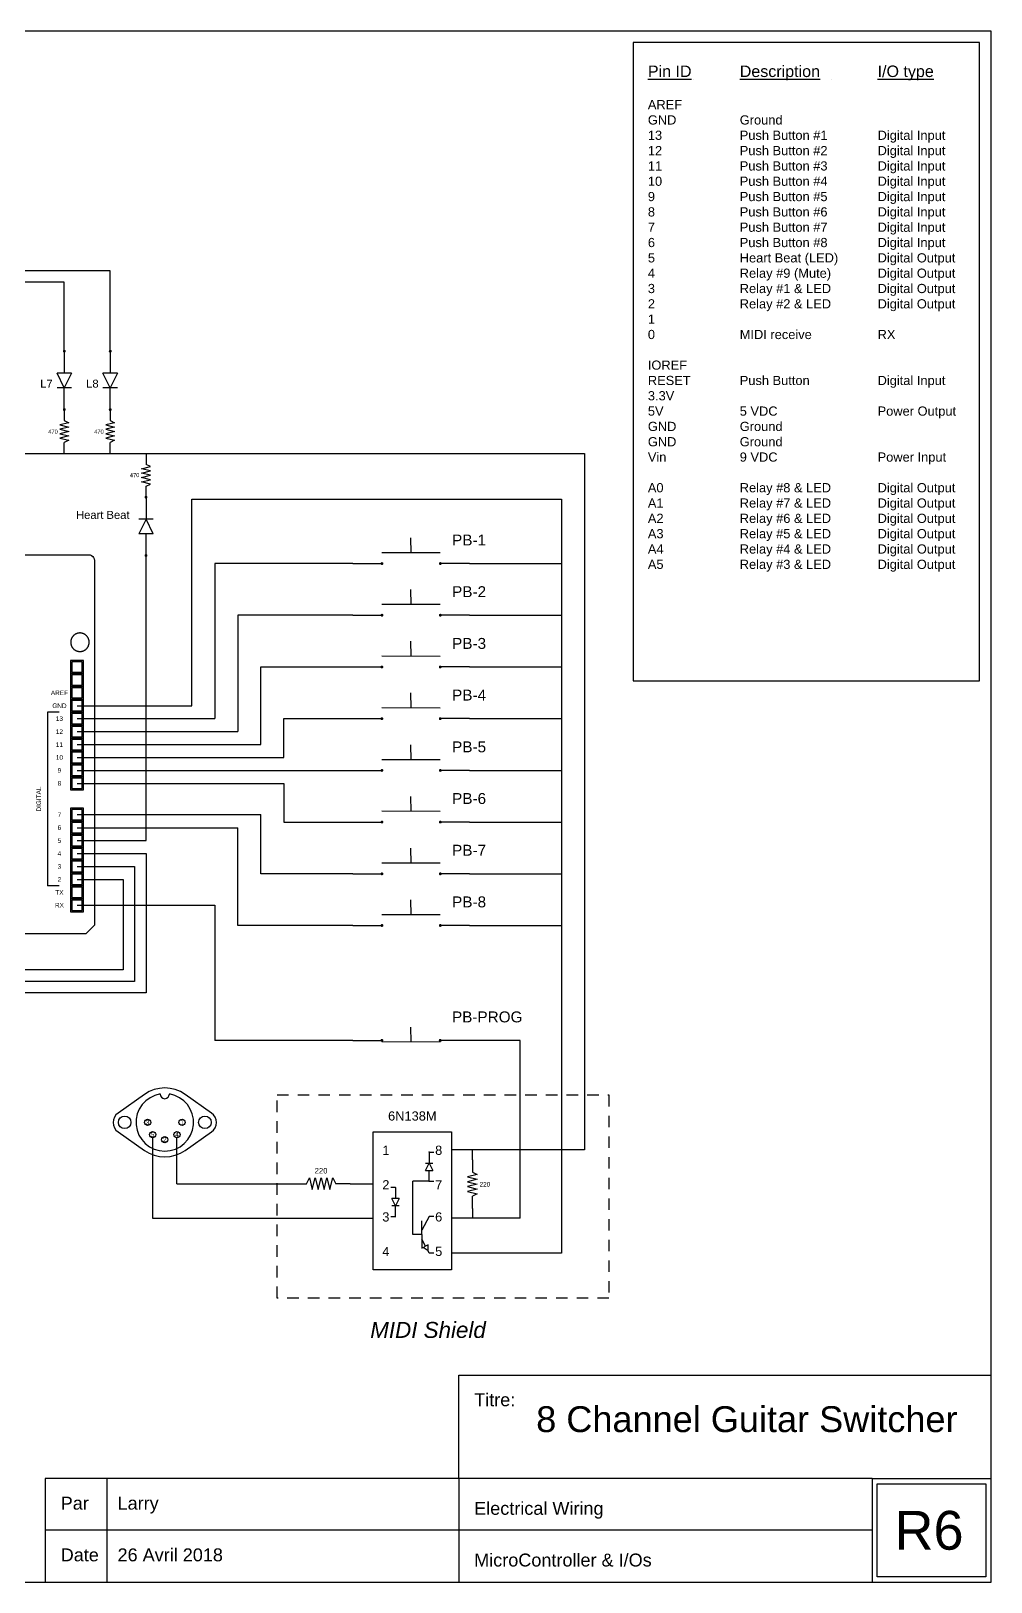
# Model space of a CAD drawing. Header units: centimetres. Extents: x 2.8 to 25.3, y 0.6 to 17.5.
# Drawn here: x 14.87 to 25.31, y 0.59 to 17.46 of the extents above; entities that cross this region are included whole.
import ezdxf
from ezdxf.enums import TextEntityAlignment as Align

# ---------------------------------------------------------------- set-up
doc = ezdxf.new("R2010")
doc.units = ezdxf.units.CM
doc.header["$MEASUREMENT"] = 0
doc.linetypes.add('DASHED2', pattern=[0.375, 0.25, -0.125])
for name, color, linetype in [('BOR', 120, 'Continuous'), ('Components', 3, 'Continuous'), ('Contact', 1, 'Continuous'), ('Ligne', 4, 'Continuous'), ('PUN', 140, 'Continuous'), ('Texte', 6, 'Continuous')]:
    doc.layers.add(name, color=color, linetype=linetype)
doc.layers.add('Incisione', color=7, linetype='Continuous', true_color=0x1710ff)
doc.layers.add('Taglio', color=7, linetype='Continuous', true_color=0xc0240f)
doc.styles.get("Standard").update_dxf_attribs({"font": 'arial.ttf'})

# ---------------------------------------------------------------- blocks, each defined once
blk = doc.blocks.new('Cartouche 10x20')
for p, q in [((20, 15), (0, 15)), ((0, 15), (0, 0)), ((20, 0), (20, 15)), ((14.85, 1), (14.85, 2)), ((14.85, 2), (20, 2)), ((14.85, 1), (10.85, 1)), ((10.85, 1), (10.85, 0.5)), ((11.45, 0), (11.45, 1)), ((18.85, 1), (14.85, 1)), ((14.85, 1), (14.85, 0.5)), ((18.85, 1), (20, 1)), ((18.85, 1), (18.85, 0)), ((14.85, 0.5), (10.85, 0.5)), ((10.85, 0.5), (10.85, 0)), ((18.85, 0.5), (14.85, 0.5)), ((14.85, 0.5), (14.85, 0)), ((0, 0), (20, 0))]:
    blk.add_line(p, q)
blk.add_lwpolyline([(18.9, 0.95), (19.95, 0.95), (19.95, 0.05), (18.9, 0.05)], close=True)
for s, p in [('Titre:', (15, 1.7)), ('Par', (11, 0.7)), ('Date', (11, 0.2))]:
    blk.add_text(s, height=0.125).set_placement(p)
for tag, p, height in [('NAME', (15.6, 1.45), 0.25), ('OWNER', (11.55, 0.7), 0.125), ('DESCRIP1', (15, 0.65), 0.125), ('DATE', (11.55, 0.2), 0.125), ('DESCRIP2', (15, 0.15), 0.125)]:
    blk.add_attdef(tag, p, '', height=height)
blk.add_attdef('NO', text='', height=0.375).set_placement((19.4, 0.5), align=Align.MIDDLE_CENTER)
blk = doc.blocks.new('Diode')
for p, q in [((0, 0), (0.375, 0)), ((0.375, 0.125), (0.375, -0.125)), ((0.375, 0.125), (0.625, 0)), ((0.625, 0), (0.375, -0.125)), ((0.625, 0.125), (0.625, -0.125)), ((1, 0), (0.625, 0))]:
    blk.add_line(p, q)
at = {"const_width": 0.025}
for points in [[(-0.0125, 0, 1), (0.0125, 0, 1)], [(0.9875, 0, 1), (1.0125, 0, 1)]]:
    blk.add_lwpolyline(points, format="xyb", close=True, dxfattribs=at)
blk = doc.blocks.new('Res V')
at = {"color": 1}
for p, q in [((0, 0), (0, -0.25)), ((0.1, -0.3), (-0.1, -0.35)), ((0, -0.25), (0.1, -0.3)), ((-0.1, -0.35), (0.1, -0.4)), ((0.1, -0.4), (-0.1, -0.45)), ((-0.1, -0.45), (0.1, -0.5)), ((0.1, -0.5), (-0.1, -0.55)), ((-0.1, -0.55), (0.1, -0.6)), ((0.1, -0.6), (-0.1, -0.65)), ((-0.1, -0.65), (0.1, -0.7)), ((0.1, -0.7), (0, -0.75)), ((0, -1), (0, -0.75))]:
    blk.add_line(p, q, dxfattribs=at)
at = {"color": 6, "ltscale": 1.5}
blk.add_attdef('ID', text='', height=0.117, dxfattribs=at).set_placement((-0.15, -0.55), align=Align.RIGHT)
at = {"color": 3}
blk.add_attdef('VALUE', (0.15, -0.55), '', height=0.0938, dxfattribs=at)
blk = doc.blocks.new('Switch SPST Right')
at = {"color": 1}
for p, q in [((0.5, 0.092), (0.498, 0.22)), ((0, 0), (0.25, 0)), ((0.75, 0.091), (0.25, 0.092)), ((1, 0), (0.75, 0))]:
    blk.add_line(p, q, dxfattribs=at)
at = {"const_width": 0.0125}
for points in [[(0.244, 0, 1), (0.256, 0, 1)], [(0.744, 0, 1), (0.756, 0, 1)]]:
    blk.add_lwpolyline(points, format="xyb", close=True, dxfattribs=at)
at = {"color": 6}
blk.add_attdef('ID', (0.851, 0.155), '', height=0.0938, dxfattribs=at)
blk = doc.blocks.new('Res H')
at = {"color": 1, "lineweight": 25}
for p, q in [((0, 0), (0.25, 0)), ((0.25, 0), (0.3, 0.1)), ((0.3, 0.1), (0.35, -0.1)), ((0.35, -0.1), (0.4, 0.1)), ((0.4, 0.1), (0.45, -0.1)), ((0.45, -0.1), (0.5, 0.1)), ((0.5, 0.1), (0.55, -0.1)), ((0.55, -0.1), (0.6, 0.1)), ((0.6, 0.1), (0.65, -0.1)), ((0.65, -0.1), (0.7, 0.1)), ((0.7, 0.1), (0.75, 0)), ((1, 0), (0.75, 0))]:
    blk.add_line(p, q, dxfattribs=at)
at = {"color": 3}
blk.add_attdef('VALUE', text='', height=0.0938, dxfattribs=at).set_placement((0.5, 0.175), align=Align.CENTER)
at = {"color": 6}
blk.add_attdef('ID', text='', height=0.0938, dxfattribs=at).set_placement((0.5, -0.25), align=Align.CENTER)

msp = doc.modelspace()

# ---------------------------------------------------------------- linework, layer by layer
at = {"ltscale": 0.5}
for p, q in [((15.44, 10.609), (15.299, 10.609)), ((15.299, 10.609), (15.299, 10.469)), ((15.44, 10.469), (15.299, 10.469)), ((15.299, 10.469), (15.299, 10.328)), ((15.299, 10.469), (15.44, 10.469)), ((15.426, 10.595), (15.313, 10.595)), ((15.313, 10.595), (15.313, 10.483)), ((15.313, 10.483), (15.426, 10.483)), ((15.426, 10.483), (15.426, 10.595)), ((15.44, 10.469), (15.44, 10.609)), ((15.44, 10.328), (15.44, 10.469)), ((15.44, 10.328), (15.299, 10.328)), ((15.299, 10.328), (15.299, 10.187)), ((15.299, 10.328), (15.44, 10.328)), ((15.426, 10.455), (15.313, 10.455)), ((15.313, 10.455), (15.313, 10.342)), ((15.313, 10.342), (15.426, 10.342)), ((15.426, 10.314), (15.313, 10.314)), ((15.313, 10.314), (15.313, 10.202)), ((15.426, 10.342), (15.426, 10.455)), ((15.426, 10.202), (15.426, 10.314)), ((15.44, 10.187), (15.44, 10.328)), ((15.44, 10.187), (15.299, 10.187)), ((15.299, 10.187), (15.299, 10.047)), ((15.299, 10.187), (15.44, 10.187)), ((15.313, 10.202), (15.426, 10.202)), ((15.426, 10.173), (15.313, 10.173)), ((15.313, 10.173), (15.313, 10.061)), ((15.426, 10.061), (15.426, 10.173)), ((15.44, 10.047), (15.44, 10.187)), ((15.44, 10.047), (15.299, 10.047)), ((15.299, 10.047), (15.299, 9.906)), ((15.299, 10.047), (15.44, 10.047)), ((15.313, 10.061), (15.426, 10.061)), ((15.426, 10.033), (15.313, 10.033)), ((15.313, 10.033), (15.313, 9.92)), ((15.426, 9.92), (15.426, 10.033)), ((15.44, 9.906), (15.44, 10.047)), ((15.44, 9.906), (15.299, 9.906)), ((15.299, 9.906), (15.299, 9.766)), ((15.299, 9.906), (15.44, 9.906)), ((15.313, 9.92), (15.426, 9.92)), ((15.426, 9.892), (15.313, 9.892)), ((15.313, 9.892), (15.313, 9.78)), ((15.426, 9.78), (15.426, 9.892)), ((15.44, 9.766), (15.44, 9.906)), ((15.299, 9.766), (15.44, 9.766)), ((15.44, 9.766), (15.299, 9.766)), ((15.299, 9.766), (15.299, 9.625)), ((15.44, 9.625), (15.299, 9.625)), ((15.299, 9.625), (15.299, 9.484)), ((15.299, 9.625), (15.44, 9.625)), ((15.313, 9.78), (15.426, 9.78)), ((15.426, 9.752), (15.313, 9.752)), ((15.313, 9.752), (15.313, 9.639)), ((15.313, 9.639), (15.426, 9.639)), ((15.426, 9.639), (15.426, 9.752)), ((15.44, 9.625), (15.44, 9.766)), ((15.44, 9.484), (15.44, 9.625)), ((15.44, 9.484), (15.299, 9.484)), ((15.299, 9.484), (15.299, 9.344)), ((15.299, 9.484), (15.44, 9.484)), ((15.426, 9.611), (15.313, 9.611)), ((15.313, 9.611), (15.313, 9.498)), ((15.313, 9.498), (15.426, 9.498)), ((15.426, 9.47), (15.313, 9.47)), ((15.313, 9.47), (15.313, 9.358)), ((15.426, 9.498), (15.426, 9.611)), ((15.426, 9.358), (15.426, 9.47)), ((15.44, 9.344), (15.44, 9.484)), ((15.44, 9.344), (15.299, 9.344)), ((15.299, 9.344), (15.299, 9.203)), ((15.299, 9.344), (15.44, 9.344)), ((15.313, 9.358), (15.426, 9.358)), ((15.426, 9.33), (15.313, 9.33)), ((15.313, 9.33), (15.313, 9.217)), ((15.426, 9.217), (15.426, 9.33)), ((15.44, 9.203), (15.44, 9.344)), ((15.299, 9.203), (15.44, 9.203)), ((15.313, 9.217), (15.426, 9.217)), ((15.44, 9.002), (15.299, 9.002)), ((15.299, 9.002), (15.299, 8.861)), ((15.426, 8.987), (15.313, 8.987)), ((15.313, 8.987), (15.313, 8.875)), ((15.426, 8.875), (15.426, 8.987)), ((15.44, 8.861), (15.44, 9.002)), ((15.44, 8.861), (15.299, 8.861)), ((15.299, 8.861), (15.299, 8.72)), ((15.299, 8.861), (15.44, 8.861)), ((15.313, 8.875), (15.426, 8.875)), ((15.426, 8.847), (15.313, 8.847)), ((15.313, 8.847), (15.313, 8.734)), ((15.426, 8.734), (15.426, 8.847)), ((15.44, 8.72), (15.44, 8.861)), ((15.44, 8.72), (15.299, 8.72)), ((15.299, 8.72), (15.299, 8.58)), ((15.299, 8.72), (15.44, 8.72)), ((15.313, 8.734), (15.426, 8.734)), ((15.426, 8.706), (15.313, 8.706)), ((15.313, 8.706), (15.313, 8.594)), ((15.426, 8.594), (15.426, 8.706)), ((15.44, 8.58), (15.44, 8.72)), ((15.44, 8.58), (15.299, 8.58)), ((15.299, 8.58), (15.299, 8.439)), ((15.299, 8.58), (15.44, 8.58)), ((15.299, 8.439), (15.44, 8.439)), ((15.44, 8.439), (15.299, 8.439)), ((15.299, 8.439), (15.299, 8.298)), ((15.313, 8.594), (15.426, 8.594)), ((15.426, 8.566), (15.313, 8.566)), ((15.313, 8.566), (15.313, 8.453)), ((15.313, 8.453), (15.426, 8.453)), ((15.426, 8.453), (15.426, 8.566)), ((15.44, 8.439), (15.44, 8.58)), ((15.44, 8.298), (15.44, 8.439)), ((15.44, 8.298), (15.299, 8.298)), ((15.299, 8.298), (15.299, 8.158)), ((15.299, 8.298), (15.44, 8.298)), ((15.426, 8.425), (15.313, 8.425)), ((15.313, 8.425), (15.313, 8.312)), ((15.313, 8.312), (15.426, 8.312)), ((15.426, 8.284), (15.313, 8.284)), ((15.313, 8.284), (15.313, 8.172)), ((15.426, 8.312), (15.426, 8.425)), ((15.426, 8.172), (15.426, 8.284)), ((15.44, 8.158), (15.44, 8.298)), ((15.44, 8.158), (15.299, 8.158)), ((15.299, 8.158), (15.299, 8.017)), ((15.299, 8.158), (15.44, 8.158)), ((15.313, 8.172), (15.426, 8.172)), ((15.426, 8.144), (15.313, 8.144)), ((15.313, 8.144), (15.313, 8.031)), ((15.426, 8.031), (15.426, 8.144)), ((15.44, 8.017), (15.44, 8.158)), ((15.44, 8.017), (15.299, 8.017)), ((15.299, 8.017), (15.299, 7.877)), ((15.299, 8.017), (15.44, 8.017)), ((15.313, 8.031), (15.426, 8.031)), ((15.426, 8.003), (15.313, 8.003)), ((15.313, 8.003), (15.313, 7.891)), ((15.426, 7.891), (15.426, 8.003)), ((15.44, 7.877), (15.44, 8.017)), ((15.299, 7.877), (15.44, 7.877)), ((15.313, 7.891), (15.426, 7.891))]:
    msp.add_line(p, q, dxfattribs=at)
at = {"color": 1}
for p, q in [((19.005, 6.46), (19.002, 6.622)), ((18.37, 6.477), (18.687, 6.477)), ((19.322, 6.459), (18.687, 6.46)), ((19.64, 6.477), (19.322, 6.477))]:
    msp.add_line(p, q, dxfattribs=at)
at = {"const_width": 0.0159}
for points in [[(18.679, 6.477, 1), (18.695, 6.477, 1)], [(19.314, 6.477, 1), (19.33, 6.477, 1)]]:
    msp.add_lwpolyline(points, format="xyb", close=True, dxfattribs=at)
at = {"layer": 'BOR'}
msp.add_lwpolyline([(15.816, 5.482), (16.104, 5.281, 0.324937), (16.545, 5.281), (16.832, 5.482, 0.523138), (16.832, 5.687), (16.545, 5.888, 0.324937), (16.104, 5.888), (15.816, 5.687, 0.523138)], format="xyb", close=True, dxfattribs=at)
at = {"layer": 'Components', "ltscale": 3}
for p, q in [((18.593, 5.481), (19.443, 5.481)), ((18.593, 3.981), (18.593, 5.481)), ((19.443, 5.481), (19.443, 3.981)), ((19.443, 3.981), (18.593, 3.981))]:
    msp.add_line(p, q, dxfattribs=at)
at = {"layer": 'Components', "linetype": 'DASHED2', "ltscale": 0.5}
msp.add_lwpolyline([(17.547, 5.883), (21.157, 5.883), (21.157, 3.673), (17.547, 3.673)], close=True, dxfattribs=at)
at = {"layer": 'Contact', "ltscale": 3}
for p, q in [((15.174, 10.047), (15.049, 10.047)), ((15.049, 10.047), (15.049, 8.158)), ((15.174, 8.158), (15.049, 8.158)), ((19.201, 5.262), (19.251, 5.262)), ((19.023, 4.364), (19.023, 4.944)), ((19.205, 4.944), (19.023, 4.944)), ((19.201, 4.944), (19.251, 4.944)), ((18.834, 4.877), (18.784, 4.877)), ((18.834, 4.559), (18.784, 4.559)), ((19.201, 4.563), (19.123, 4.414)), ((19.251, 4.563), (19.201, 4.563)), ((19.123, 4.364), (19.123, 4.514)), ((19.123, 4.364), (19.023, 4.364)), ((19.123, 4.364), (19.123, 4.214)), ((19.162, 4.239), (19.123, 4.314)), ((19.136, 4.225), (19.162, 4.239)), ((19.189, 4.188), (19.136, 4.225)), ((19.189, 4.253), (19.162, 4.239)), ((19.189, 4.188), (19.189, 4.253)), ((19.201, 4.164), (19.189, 4.188)), ((19.251, 4.164), (19.201, 4.164))]:
    msp.add_line(p, q, dxfattribs=at)
at = {"layer": 'Defpoints', "ltscale": 3}
msp.add_line((25.315, 17.457), (25.19, 17.457), dxfattribs=at)
for centre in [(16.137, 5.585), (16.512, 5.585), (16.192, 5.452), (16.324, 5.397), (16.457, 5.452)]:
    msp.add_circle(centre, 0.0341, dxfattribs=at)
at = {"layer": 'Incisione', "color": 0, "lineweight": 25, "ltscale": 0.125}
for points in [[(12.291, 11.76), (15.496, 11.76)], [(15.496, 11.76), (15.513, 11.758)], [(15.513, 11.758), (15.528, 11.753)], [(15.528, 11.753), (15.541, 11.742)], [(15.541, 11.742), (15.55, 11.729)], [(15.55, 11.729), (15.557, 11.714)], [(15.557, 11.714), (15.56, 11.698)], [(15.56, 11.698), (15.56, 7.731)], [(15.465, 7.636), (14.75, 7.636)], [(15.56, 7.731), (15.465, 7.636)]]:
    msp.add_lwpolyline(points, dxfattribs=at)
at = {"layer": 'Ligne', "ltscale": 3}
for p, q in [((15.731, 14.849), (9.482, 14.849)), ((15.731, 13.974), (15.731, 14.849)), ((15.231, 14.724), (9.607, 14.724)), ((15.231, 13.974), (15.231, 14.724)), ((10.62, 12.863), (20.89, 12.863)), ((20.89, 12.863), (20.89, 5.286)), ((16.62, 12.363), (20.64, 12.363)), ((16.62, 10.117), (16.62, 12.363)), ((20.64, 12.363), (20.64, 4.164)), ((16.12, 8.65), (16.12, 11.751)), ((18.37, 11.664), (16.87, 11.664)), ((16.87, 11.664), (16.87, 9.977)), ((19.64, 11.664), (20.64, 11.664)), ((18.37, 11.102), (17.12, 11.102)), ((17.12, 11.102), (17.12, 9.836)), ((19.64, 11.102), (20.64, 11.102)), ((17.37, 9.695), (17.37, 10.539)), ((17.37, 10.539), (18.37, 10.539)), ((19.64, 10.539), (20.64, 10.539)), ((15.37, 10.117), (16.62, 10.117)), ((15.37, 9.977), (16.87, 9.977)), ((17.62, 9.555), (17.62, 9.977)), ((17.62, 9.977), (18.37, 9.977)), ((19.64, 9.977), (20.64, 9.977)), ((15.37, 9.836), (17.12, 9.836)), ((15.37, 9.695), (17.37, 9.695)), ((15.37, 9.555), (17.62, 9.555)), ((15.37, 9.414), (18.37, 9.414)), ((19.64, 9.414), (20.64, 9.414)), ((15.37, 9.273), (17.62, 9.273)), ((17.62, 9.273), (17.62, 8.852)), ((15.37, 8.933), (17.37, 8.933)), ((15.37, 8.791), (17.12, 8.791)), ((17.12, 7.727), (17.12, 8.791)), ((17.37, 8.289), (17.37, 8.933)), ((17.62, 8.852), (18.37, 8.852)), ((19.64, 8.852), (20.64, 8.852)), ((15.37, 8.65), (16.12, 8.65)), ((15.37, 8.509), (16.12, 8.509)), ((16.12, 8.509), (16.12, 6.994)), ((15.37, 8.369), (15.995, 8.369)), ((15.995, 8.369), (15.995, 7.119)), ((18.37, 8.289), (17.37, 8.289)), ((19.64, 8.289), (20.64, 8.289)), ((15.37, 8.228), (15.87, 8.228)), ((15.87, 8.228), (15.87, 7.244)), ((15.37, 7.947), (16.87, 7.947)), ((16.87, 7.947), (16.87, 6.477)), ((18.37, 7.727), (17.12, 7.727)), ((19.64, 7.727), (20.64, 7.727)), ((15.87, 7.244), (10.106, 7.244)), ((15.995, 7.119), (10.231, 7.119)), ((16.12, 6.994), (8.578, 6.994)), ((18.37, 6.477), (16.87, 6.477)), ((20.193, 6.477), (19.64, 6.477)), ((20.193, 4.543), (20.193, 6.477)), ((16.192, 5.418), (16.192, 4.543)), ((16.457, 4.918), (16.457, 5.418)), ((20.89, 5.286), (19.443, 5.286)), ((19.671, 5.177), (19.671, 5.286)), ((16.457, 4.918), (17.707, 4.918)), ((18.343, 4.918), (18.593, 4.918)), ((19.671, 4.649), (19.671, 4.543)), ((16.192, 4.543), (18.593, 4.543)), ((20.193, 4.543), (19.443, 4.543)), ((20.64, 4.164), (19.443, 4.164))]:
    msp.add_line(p, q, dxfattribs=at)
at = {"layer": 'PUN', "ltscale": 3}
msp.add_line((16.324, 5.843), (16.324, 5.843), dxfattribs=at)
at = {"layer": 'PUN'}
for centre in [(15.887, 5.585), (16.761, 5.585)]:
    msp.add_circle(centre, 0.068, dxfattribs=at)
at = {"layer": 'PUN', "linetype": 'Continuous'}
msp.add_arc((16.324, 5.585), 0.313, 99.1417, 80.7725, dxfattribs=at)
at = {"layer": 'PUN', "ltscale": 3}
for start, end in [(180.1017, 270.1017), (270.1017, 359.8983)]:
    msp.add_arc((16.324, 5.893), 0.05, start, end, dxfattribs=at)
at = {"layer": 'Taglio', "color": 0, "lineweight": 25, "ltscale": 0.125}
msp.add_lwpolyline([(15.301, 10.808), (15.301, 10.805), (15.301, 10.801), (15.301, 10.798), (15.302, 10.794), (15.302, 10.791), (15.303, 10.787), (15.304, 10.784), (15.304, 10.781), (15.305, 10.777), (15.307, 10.774), (15.308, 10.771), (15.309, 10.767), (15.311, 10.764), (15.312, 10.761), (15.314, 10.758), (15.316, 10.755), (15.318, 10.752), (15.32, 10.749), (15.322, 10.746), (15.324, 10.744), (15.326, 10.741), (15.329, 10.738), (15.331, 10.736), (15.334, 10.734), (15.336, 10.731), (15.339, 10.729), (15.342, 10.727), (15.345, 10.725), (15.348, 10.723), (15.351, 10.721), (15.354, 10.72), (15.357, 10.718), (15.36, 10.716), (15.363, 10.715), (15.367, 10.714), (15.37, 10.713), (15.373, 10.712), (15.377, 10.711), (15.38, 10.71), (15.384, 10.709), (15.387, 10.709), (15.391, 10.708), (15.394, 10.708), (15.398, 10.708), (15.401, 10.708), (15.405, 10.708), (15.408, 10.708), (15.411, 10.708), (15.415, 10.709), (15.418, 10.709), (15.422, 10.71), (15.425, 10.711), (15.429, 10.712), (15.432, 10.713), (15.435, 10.714), (15.438, 10.715), (15.442, 10.716), (15.445, 10.718), (15.448, 10.719), (15.451, 10.721), (15.454, 10.723), (15.457, 10.725), (15.46, 10.727), (15.463, 10.729), (15.465, 10.731), (15.468, 10.733), (15.47, 10.736), (15.473, 10.738), (15.475, 10.741), (15.478, 10.743), (15.48, 10.746), (15.482, 10.749), (15.484, 10.751), (15.486, 10.754), (15.488, 10.757), (15.489, 10.76), (15.491, 10.763), (15.493, 10.767), (15.494, 10.77), (15.495, 10.773), (15.496, 10.776), (15.497, 10.78), (15.498, 10.783), (15.499, 10.786), (15.5, 10.79), (15.5, 10.793), (15.501, 10.797), (15.501, 10.8), (15.501, 10.804), (15.502, 10.807), (15.502, 10.811), (15.501, 10.814), (15.501, 10.818), (15.501, 10.821), (15.5, 10.824), (15.5, 10.828), (15.499, 10.831), (15.498, 10.835), (15.497, 10.838), (15.496, 10.841), (15.495, 10.845), (15.493, 10.848), (15.492, 10.851), (15.491, 10.854), (15.489, 10.857), (15.487, 10.86), (15.485, 10.863), (15.483, 10.866), (15.481, 10.869), (15.479, 10.872), (15.477, 10.874), (15.475, 10.877), (15.472, 10.879), (15.47, 10.882), (15.467, 10.884), (15.464, 10.886), (15.462, 10.888), (15.459, 10.891), (15.456, 10.892), (15.453, 10.894), (15.45, 10.896), (15.447, 10.898), (15.444, 10.899), (15.441, 10.901), (15.437, 10.902), (15.434, 10.903), (15.431, 10.904), (15.427, 10.905), (15.424, 10.906), (15.421, 10.907), (15.417, 10.907), (15.414, 10.908), (15.41, 10.908), (15.407, 10.909), (15.403, 10.909), (15.4, 10.909), (15.396, 10.909), (15.393, 10.908), (15.389, 10.908), (15.386, 10.908), (15.383, 10.907), (15.379, 10.906), (15.376, 10.906), (15.372, 10.905), (15.369, 10.904), (15.366, 10.902), (15.363, 10.901), (15.359, 10.9), (15.356, 10.898), (15.353, 10.897), (15.35, 10.895), (15.347, 10.893), (15.344, 10.891), (15.341, 10.889), (15.339, 10.887), (15.336, 10.885), (15.333, 10.883), (15.331, 10.88), (15.328, 10.878), (15.326, 10.875), (15.324, 10.872), (15.322, 10.87), (15.319, 10.867), (15.317, 10.864), (15.316, 10.861), (15.314, 10.858), (15.312, 10.855), (15.311, 10.852), (15.309, 10.849), (15.308, 10.846), (15.307, 10.842), (15.305, 10.839), (15.304, 10.836), (15.303, 10.832), (15.303, 10.829), (15.302, 10.826), (15.302, 10.822), (15.301, 10.819), (15.301, 10.815), (15.301, 10.812), (15.301, 10.808)], dxfattribs=at)
at = {"layer": 'Texte', "ltscale": 3}
msp.add_lwpolyline([(25.19, 17.332), (21.42, 17.332), (21.42, 10.39), (25.19, 10.39)], close=True, dxfattribs=at)

# ---------------------------------------------------------------- block references
at = {"xscale": 1.124810492167434, "yscale": 1.124810492167434, "zscale": 1.124810492167434}
msp.add_blockref('Cartouche 10x20', (2.819, 0.585), dxfattribs=at).add_auto_attribs({'NAME': '8 Channel Guitar Switcher', 'DESCRIP1': 'Electrical Wiring', 'DESCRIP2': 'MicroController & I/Os', 'OWNER': 'Larry', 'DATE': '26 Avril 2018', 'NO': 'R6'})
at = {"layer": 'Contact', "color": 3, "ltscale": 3, "yscale": 0.635, "zscale": 0.635}
for p, xscale, rotation in [((15.231, 13.974), 0.635, 270), ((15.731, 13.974), 0.635, 270), ((16.12, 11.751), -0.635, 270.0000000000021)]:
    msp.add_blockref('Diode', p, dxfattribs=dict(at, xscale=xscale, rotation=rotation))
at = {"layer": 'Contact', "ltscale": 3}
ref = msp.add_blockref('Res V', (15.231, 13.339), dxfattribs=dict(at, xscale=0.47625, yscale=0.47625, zscale=0.47625))
ref.add_attrib('ID', '470', dxfattribs={"layer": '0', "color": 6, "ltscale": 3, "height": 0.0446}).set_placement((15.16, 13.077), align=Align.RIGHT)
ref = msp.add_blockref('Res V', (15.731, 13.339), dxfattribs=dict(at, xscale=0.47625, yscale=0.47625, zscale=0.47625))
ref.add_attrib('ID', '470', dxfattribs={"layer": '0', "color": 6, "ltscale": 3, "height": 0.0446}).set_placement((15.66, 13.077), align=Align.RIGHT)
ref = msp.add_blockref('Res V', (16.12, 12.386), dxfattribs=dict(at, xscale=-0.47625, yscale=0.47625, zscale=0.47625, rotation=180))
ref.add_attrib('ID', '470', dxfattribs={"layer": '0', "color": 6, "ltscale": 3, "height": 0.0446}).set_placement((16.048, 12.604), align=Align.RIGHT)
at = {"layer": 'Contact', "ltscale": 3, "xscale": 0.3175, "yscale": 0.3175, "zscale": 0.3175}
for p, rotation in [((19.201, 4.944), 90.00000000000001), ((18.834, 4.877), 270)]:
    msp.add_blockref('Diode', p, dxfattribs=dict(at, rotation=rotation))
at = {"layer": 'Ligne', "ltscale": 3}
for name, p, xscale, yscale, zscale, values in [('Switch SPST Right', (18.37, 11.664), 1.27, 1.27, 1.27, {'ID': 'PB-1'}), ('Switch SPST Right', (18.37, 11.102), 1.27, 1.27, 1.27, {'ID': 'PB-2'}), ('Switch SPST Right', (18.37, 10.539), 1.27, 1.27, 1.27, {'ID': 'PB-3'}), ('Switch SPST Right', (18.37, 9.977), 1.27, 1.27, 1.27, {'ID': 'PB-4'}), ('Switch SPST Right', (18.37, 9.414), 1.27, 1.27, 1.27, {'ID': 'PB-5'}), ('Switch SPST Right', (18.37, 8.852), 1.27, 1.27, 1.27, {'ID': 'PB-6'}), ('Switch SPST Right', (18.37, 8.289), 1.27, 1.27, 1.27, {'ID': 'PB-7'}), ('Switch SPST Right', (18.37, 7.727), 1.27, 1.27, 1.27, {'ID': 'PB-8'}), ('Res H', (17.707, 4.918), 0.6361603070172751, 0.6361603070172751, 0.6361603070172751, {'VALUE': '220'}), ('Res V', (19.671, 5.177), 0.527795800969483, 0.527795800969483, 0.527795800969483, {'VALUE': '220'})]:
    msp.add_blockref(name, p, dxfattribs=dict(at, xscale=xscale, yscale=yscale, zscale=zscale)).add_auto_attribs(values)

# ---------------------------------------------------------------- texts
at = {"color": 6}
msp.add_attdef('PB-PROG', (19.45, 6.673), '', height=0.119, dxfattribs=at)
at = {"layer": 'Components', "ltscale": 3, "char_height": 0.1, "attachment_point": 5}
for s, insert in [('1', (18.73, 5.281)), ('8', (19.305, 5.281)), ('2', (18.73, 4.906)), ('7', (19.305, 4.906)), ('3', (18.73, 4.556)), ('6', (19.305, 4.556)), ('4', (18.73, 4.181)), ('5', (19.305, 4.181))]:
    msp.add_mtext_dynamic_manual_height_columns(s, width=0.375, gutter_width=0.871, heights=[0], dxfattribs=dict(at, insert=insert))
at = {"layer": 'Components', "linetype": 'DASHED2', "ltscale": 3, "insert": (19.189, 3.326), "char_height": 0.17416, "attachment_point": 5}
msp.add_mtext_dynamic_manual_height_columns('{\\fArial|b0|i1|c0|p34;MIDI Shield}', width=2.2, gutter_width=0.871, heights=[0], dxfattribs=at)
at = {"layer": 'Contact', "ltscale": 3, "attachment_point": 5}
for s, width, gutter_width, insert, char_height in [('AREF', 0.27, 0.5, (15.178, 10.258), 0.05), ('GND', 0.27, 0.5, (15.178, 10.117), 0.05), ('13', 0.27, 0.5, (15.178, 9.977), 0.05), ('12', 0.27, 0.5, (15.178, 9.836), 0.05), ('11', 0.27, 0.5, (15.178, 9.695), 0.05), ('10', 0.27, 0.5, (15.178, 9.555), 0.05), ('9', 0.27, 0.5, (15.178, 9.414), 0.05), ('8', 0.27, 0.5, (15.178, 9.273), 0.05), ('7', 0.27, 0.5, (15.178, 8.931), 0.05), ('6', 0.27, 0.5, (15.178, 8.791), 0.05), ('5', 0.27, 0.5, (15.178, 8.65), 0.05), ('4', 0.27, 0.5, (15.178, 8.509), 0.05), ('3', 0.27, 0.5, (15.178, 8.369), 0.05), ('TX', 0.27, 0.5, (15.178, 8.087), 0.05), ('2', 0.27, 0.5, (15.178, 8.228), 0.05), ('RX', 0.27, 0.5, (15.178, 7.947), 0.05), ('6N138M', 0.85, 0.871, (19.018, 5.654), 0.1)]:
    msp.add_mtext_dynamic_manual_height_columns(s, width=width, gutter_width=gutter_width, heights=[0], dxfattribs=dict(at, insert=insert, char_height=char_height))
at = {"layer": 'Contact', "ltscale": 3, "insert": (14.953, 9.102), "char_height": 0.05, "attachment_point": 5, "rotation": 90}
msp.add_mtext_dynamic_manual_height_columns('DIGITAL', width=1.08881, gutter_width=0.5, heights=[0], dxfattribs=at)
at = {"layer": 'PUN', "ltscale": 3, "char_height": 0.05, "attachment_point": 5}
for s, insert in [('3', (16.137, 5.585)), ('1', (16.512, 5.585)), ('5', (16.192, 5.452)), ('2', (16.324, 5.397)), ('4', (16.457, 5.452))]:
    msp.add_mtext_dynamic_manual_height_columns(s, width=0.09714, gutter_width=0.871, heights=[0], dxfattribs=dict(at, insert=insert))
at = {"layer": 'Texte', "ltscale": 3}
for s, p in [('L8', (15.469, 13.578)), ('L7', (14.969, 13.578)), ('Heart Beat', (15.359, 12.15))]:
    msp.add_text(s, height=0.0871, dxfattribs=at).set_placement(p)
at = {"layer": 'Texte', "ltscale": 3, "insert": (21.581, 17.082), "char_height": 0.125, "attachment_point": 1}
msp.add_mtext_dynamic_manual_height_columns('{\\LPin ID^I^IDescription^I^II/O type}\\P{\\H0.8x;\\PAREF^I^I\\PGND^I^IGround\\P13^I^IPush Button #1^I^IDigital Input\\P12^I^IPush Button #2^I^IDigital Input\\P11^I^IPush Button #3^I^IDigital Input\\P10^I^IPush Button #4^I^IDigital Input\\P9^I^IPush Button #5^I^IDigital Input\\P8^I^IPush Button #6^I^IDigital Input\\P7^I^IPush Button #7^I^IDigital Input\\P6^I^IPush Button #8^I^IDigital Input\\P5^I^IHeart Beat (LED)^IDigital Output\\P4^I^IRelay #9 (Mute)^I^IDigital Output\\P3^I^IRelay #1 & LED^I^IDigital Output\\P2^I^IRelay #2 & LED^I^IDigital Output\\P1^I^I\\P0^I^IMIDI receive^I^IRX\\P\\PIOREF^I^I^I^I\\PRESET^I^IPush Button^I^IDigital Input\\P3.3V^I^I^I^I\\P5V^I^I5 VDC^I^I^IPower Output\\PGND^I^IGround^I^I^I\\PGND^I^IGround^I^I^I\\PVin^I^I9 VDC^I^I^IPower Input\\P\\PA0^I^IRelay #8 & LED^I^IDigital Output\\PA1^I^IRelay #7 & LED^I^IDigital Output\\PA2^I^IRelay #6 & LED^I^IDigital Output\\PA3^I^IRelay #5 & LED^I^IDigital Output\\PA4^I^IRelay #4 & LED^I^IDigital Output\\PA5^I^IRelay #3 & LED^I^IDigital Output}', width=3.63147, gutter_width=0.871, heights=[0], dxfattribs=at)

doc.saveas('drawing.dxf')
